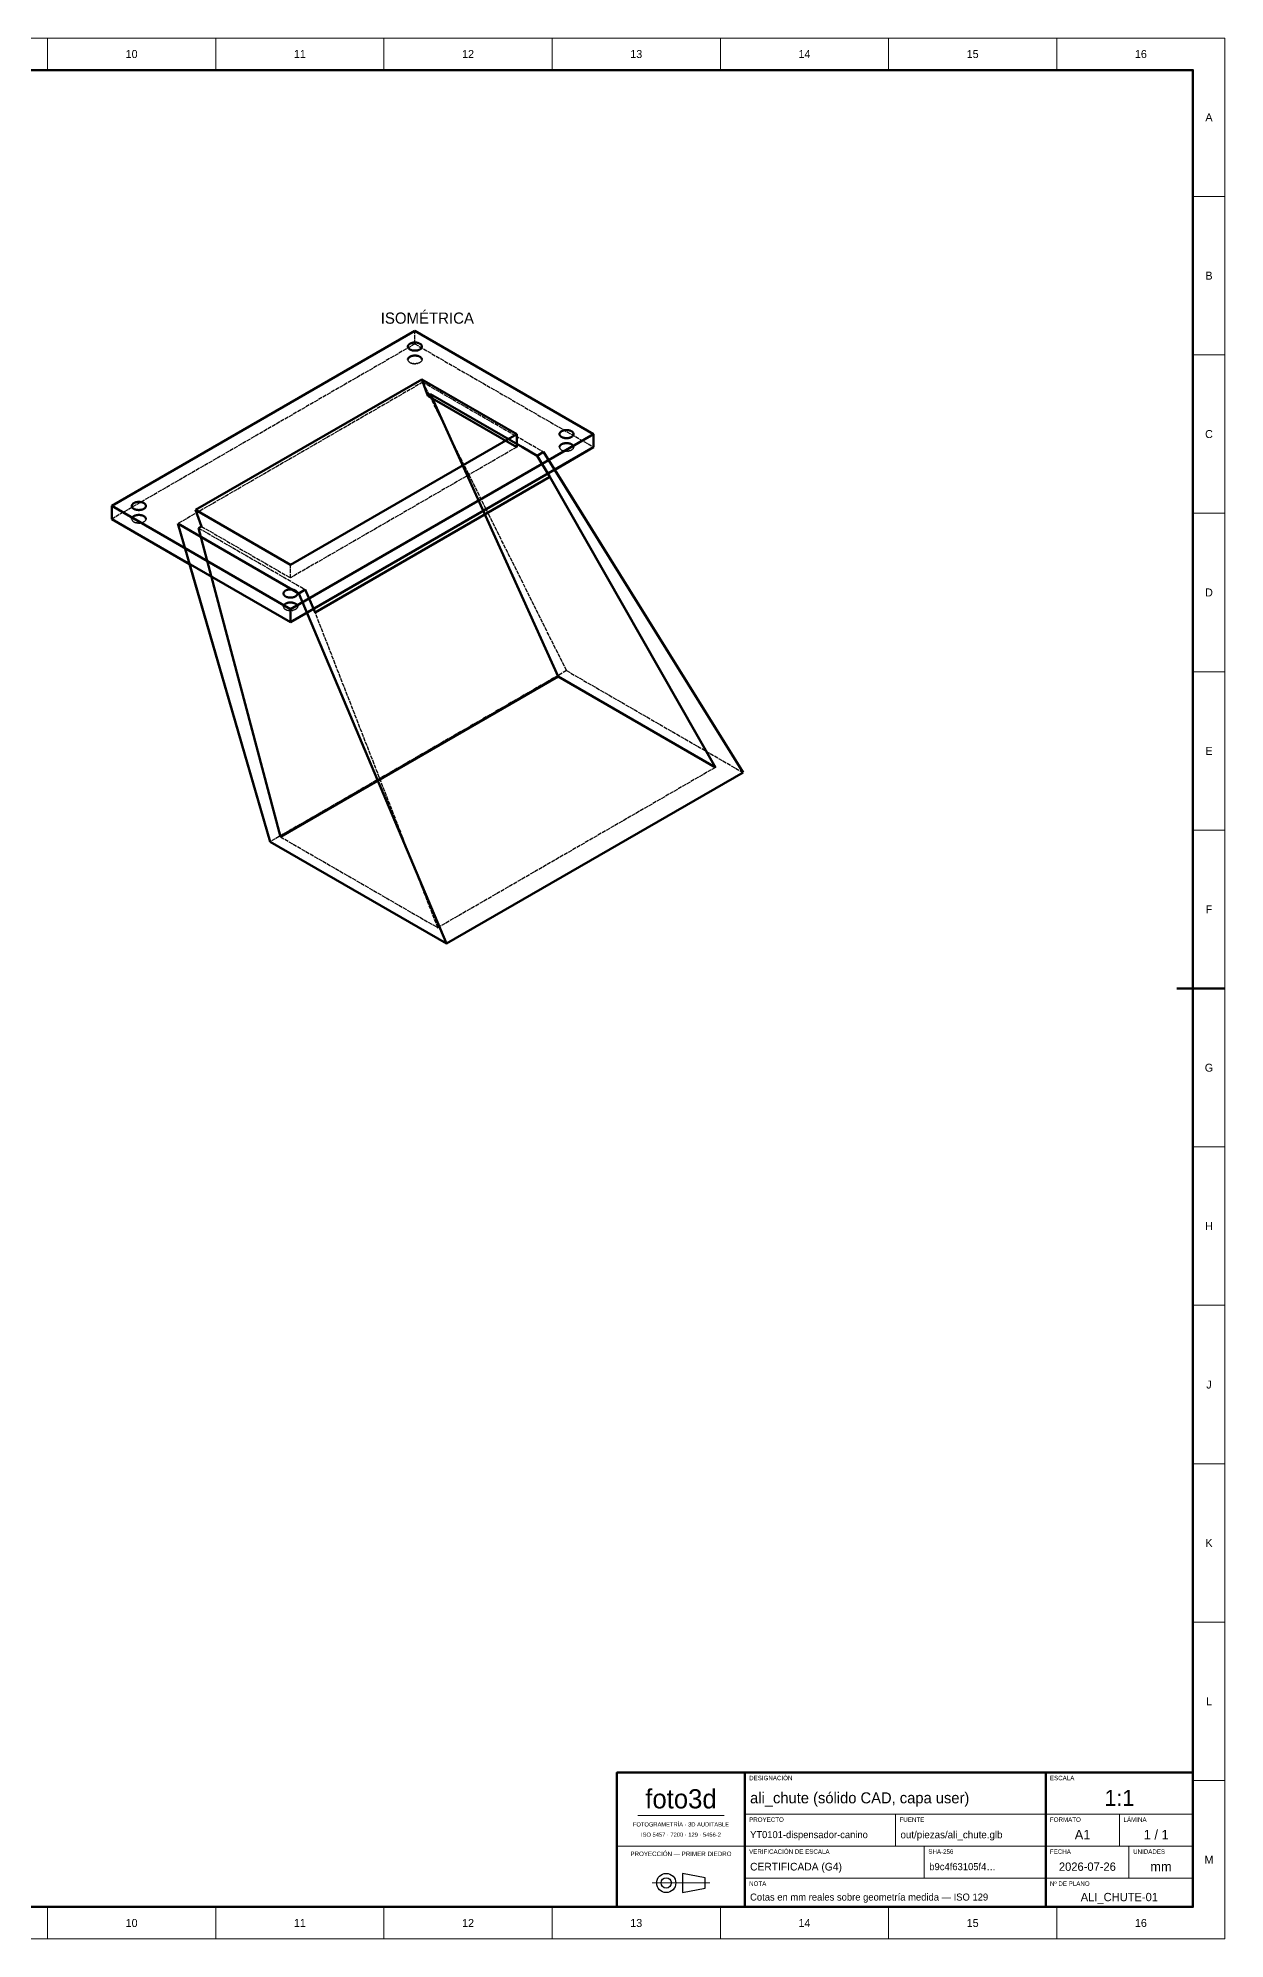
# Model space of a CAD drawing. Header units: millimetres. Extents: x 0 to 841, y 0 to 594.
# Drawn here: x 470 to 841, y 0 to 594 of the extents above; entities that cross this region are included whole.
import ezdxf
from ezdxf.enums import TextEntityAlignment as Align

# ---------------------------------------------------------------- set-up
doc = ezdxf.new("R2010")
doc.units = ezdxf.units.MM
doc.linetypes.add('DASHED', pattern=[1.524, 1.27, -0.254])
for name, color, linetype, lineweight in [('FINA', 7, 'CONTINUOUS', 18), ('NORMA', 7, 'CONTINUOUS', 70), ('OCULTA', 8, 'DASHED', 25), ('TEXTO', 7, 'CONTINUOUS', 25), ('VISIBLE', 7, 'CONTINUOUS', 50)]:
    doc.layers.add(name, color=color, linetype=linetype, lineweight=lineweight)

msp = doc.modelspace()

# ---------------------------------------------------------------- linework, layer by layer
at = {"layer": 'FINA'}
for p, q in [((473.06, 584), (473.06, 594)), ((525.62, 584), (525.62, 594)), ((578.19, 584), (578.19, 594)), ((630.75, 584), (630.75, 594)), ((683.31, 584), (683.31, 594)), ((735.88, 584), (735.88, 594)), ((788.44, 584), (788.44, 594)), ((831, 544.5), (841, 544.5)), ((831, 495), (841, 495)), ((831, 445.5), (841, 445.5)), ((831, 396), (841, 396)), ((831, 346.5), (841, 346.5)), ((831, 297), (841, 297)), ((831, 247.5), (841, 247.5)), ((831, 198), (841, 198)), ((831, 148.5), (841, 148.5)), ((831, 99), (841, 99)), ((831, 49.5), (841, 49.5)), ((657.5, 38.6), (684.5, 38.6)), ((691, 39), (785, 39)), ((738, 29), (738, 39)), ((785, 39), (831, 39)), ((808, 29), (808, 39)), ((651, 29), (691, 29)), ((691, 29), (785, 29)), ((747, 19), (747, 29)), ((785, 29), (831, 29)), ((811, 19), (811, 29)), ((691, 19), (785, 19)), ((785, 19), (831, 19)), ((662.03, 17.5), (679.97, 17.5)), ((473.06, 0), (473.06, 10)), ((525.62, 0), (525.62, 10)), ((578.19, 0), (578.19, 10)), ((630.75, 0), (630.75, 10)), ((683.31, 0), (683.31, 10)), ((735.88, 0), (735.88, 10)), ((788.44, 0), (788.44, 10))]:
    msp.add_line(p, q, dxfattribs=at)
msp.add_lwpolyline([(0, 0), (841, 0), (841, 594), (0, 594)], close=True, dxfattribs=at)
at = {"layer": 'NORMA'}
for p, q in [((841, 297), (826, 297)), ((691, 10), (691, 52)), ((785, 10), (785, 52))]:
    msp.add_line(p, q, dxfattribs=at)
for points in [[(20, 10), (831, 10), (831, 584), (20, 584)], [(651, 10), (831, 10), (831, 52), (651, 52)]]:
    msp.add_lwpolyline(points, close=True, dxfattribs=at)
at = {"layer": 'OCULTA'}
for p, q in [((587.86, 498.4), (587.86, 502.48)), ((587.86, 498.4), (493.11, 443.7)), ((585.66, 493.5), (585.67, 493.42)), ((585.67, 493.42), (585.68, 493.34)), ((585.68, 493.34), (585.7, 493.25)), ((585.7, 493.25), (585.74, 493.17)), ((585.74, 493.17), (585.78, 493.09)), ((585.78, 493.09), (585.83, 493.02)), ((587.86, 498.4), (643.72, 466.15)), ((589.94, 493.09), (589.89, 493.02)), ((589.99, 493.17), (589.94, 493.09)), ((590.02, 493.25), (589.99, 493.17)), ((590.04, 493.34), (590.02, 493.25)), ((590.06, 493.42), (590.04, 493.34)), ((590.06, 493.5), (590.06, 493.42)), ((585.83, 493.02), (585.89, 492.94)), ((585.89, 492.94), (585.96, 492.87)), ((585.96, 492.87), (586.03, 492.8)), ((586.03, 492.8), (586.12, 492.73)), ((586.12, 492.73), (586.21, 492.67)), ((586.21, 492.67), (586.31, 492.6)), ((586.31, 492.6), (586.41, 492.55)), ((586.41, 492.55), (586.52, 492.5)), ((586.52, 492.5), (586.64, 492.45)), ((586.64, 492.45), (586.76, 492.4)), ((586.89, 492.36), (586.76, 492.4)), ((586.89, 492.36), (587.02, 492.33)), ((587.02, 492.33), (587.15, 492.3)), ((587.15, 492.3), (587.29, 492.28)), ((587.43, 492.26), (587.29, 492.28)), ((587.43, 492.26), (587.57, 492.24)), ((587.57, 492.24), (587.72, 492.24)), ((587.86, 492.23), (587.72, 492.24)), ((588, 492.24), (587.86, 492.23)), ((588, 492.24), (588.15, 492.24)), ((588.29, 492.26), (588.15, 492.24)), ((588.43, 492.28), (588.29, 492.26)), ((588.57, 492.3), (588.43, 492.28)), ((588.57, 492.3), (588.7, 492.33)), ((588.83, 492.36), (588.7, 492.33)), ((588.96, 492.4), (588.83, 492.36)), ((589.08, 492.45), (588.96, 492.4)), ((589.2, 492.5), (589.08, 492.45)), ((589.31, 492.55), (589.2, 492.5)), ((589.42, 492.6), (589.31, 492.55)), ((589.51, 492.67), (589.42, 492.6)), ((589.61, 492.73), (589.51, 492.67)), ((589.69, 492.8), (589.61, 492.73)), ((589.77, 492.87), (589.69, 492.8)), ((589.83, 492.94), (589.77, 492.87)), ((589.89, 493.02), (589.83, 492.94)), ((590.35, 486.46), (513.8, 442.26)), ((635.24, 396.34), (590.35, 486.46)), ((590.35, 486.46), (628.09, 464.67)), ((619.68, 466.15), (548.97, 425.33)), ((633.04, 466.15), (633.04, 466.07)), ((633.04, 466.07), (633.06, 465.98)), ((633.06, 465.98), (633.08, 465.9)), ((633.08, 465.9), (633.11, 465.82)), ((633.11, 465.82), (633.15, 465.74)), ((633.15, 465.74), (633.2, 465.66)), ((633.2, 465.66), (633.26, 465.59)), ((633.26, 465.59), (633.33, 465.52)), ((633.33, 465.52), (633.41, 465.44)), ((633.41, 465.44), (633.49, 465.38)), ((633.49, 465.38), (633.58, 465.31)), ((633.58, 465.31), (633.68, 465.25)), ((633.68, 465.25), (633.79, 465.2)), ((633.79, 465.2), (633.9, 465.14)), ((633.9, 465.14), (634.01, 465.09)), ((634.01, 465.09), (634.14, 465.05)), ((634.26, 465.01), (634.14, 465.05)), ((634.26, 465.01), (634.4, 464.98)), ((634.53, 464.95), (634.4, 464.98)), ((634.53, 464.95), (634.67, 464.92)), ((634.81, 464.9), (634.67, 464.92)), ((634.81, 464.9), (634.95, 464.89)), ((634.95, 464.89), (635.09, 464.88)), ((635.24, 464.88), (635.09, 464.88)), ((635.38, 464.88), (635.24, 464.88)), ((635.38, 464.88), (635.52, 464.89)), ((635.67, 464.9), (635.52, 464.89)), ((635.81, 464.92), (635.67, 464.9)), ((635.81, 464.92), (635.94, 464.95)), ((636.08, 464.98), (635.94, 464.95)), ((636.21, 465.01), (636.08, 464.98)), ((636.34, 465.05), (636.21, 465.01)), ((636.46, 465.09), (636.34, 465.05)), ((636.58, 465.14), (636.46, 465.09)), ((636.69, 465.2), (636.58, 465.14)), ((636.79, 465.25), (636.69, 465.2)), ((636.89, 465.31), (636.79, 465.25)), ((636.98, 465.38), (636.89, 465.31)), ((637.07, 465.44), (636.98, 465.38)), ((637.14, 465.52), (637.07, 465.44)), ((637.21, 465.59), (637.14, 465.52)), ((637.27, 465.66), (637.21, 465.59)), ((637.32, 465.74), (637.27, 465.66)), ((637.36, 465.82), (637.32, 465.74)), ((637.39, 465.9), (637.36, 465.82)), ((637.42, 465.98), (637.39, 465.9)), ((637.43, 466.07), (637.42, 465.98)), ((637.44, 466.15), (637.43, 466.07)), ((499.39, 443.7), (499.4, 443.61)), ((499.4, 443.61), (499.41, 443.53)), ((499.41, 443.53), (499.44, 443.45)), ((499.44, 443.45), (499.47, 443.37)), ((499.47, 443.37), (499.51, 443.29)), ((499.51, 443.29), (499.56, 443.21)), ((499.56, 443.21), (499.62, 443.13)), ((499.62, 443.13), (499.69, 443.06)), ((499.69, 443.06), (499.76, 442.99)), ((499.76, 442.99), (499.85, 442.92)), ((499.85, 442.92), (499.94, 442.86)), ((499.94, 442.86), (500.04, 442.8)), ((500.04, 442.8), (500.14, 442.74)), ((500.14, 442.74), (500.25, 442.69)), ((500.25, 442.69), (500.37, 442.64)), ((500.37, 442.64), (500.49, 442.6)), ((500.49, 442.6), (500.62, 442.56)), ((500.75, 442.52), (500.62, 442.56)), ((500.75, 442.52), (500.89, 442.49)), ((501.02, 442.47), (500.89, 442.49)), ((501.02, 442.47), (501.16, 442.45)), ((501.31, 442.44), (501.16, 442.45)), ((501.31, 442.44), (501.45, 442.43)), ((501.59, 442.43), (501.45, 442.43)), ((501.74, 442.43), (501.59, 442.43)), ((501.74, 442.43), (501.88, 442.44)), ((502.02, 442.45), (501.88, 442.44)), ((502.16, 442.47), (502.02, 442.45)), ((502.3, 442.49), (502.16, 442.47)), ((502.3, 442.49), (502.44, 442.52)), ((502.57, 442.56), (502.44, 442.52)), ((502.69, 442.6), (502.57, 442.56)), ((502.82, 442.64), (502.69, 442.6)), ((502.93, 442.69), (502.82, 442.64)), ((503.04, 442.74), (502.93, 442.69)), ((503.15, 442.8), (503.04, 442.74)), ((503.25, 442.86), (503.15, 442.8)), ((503.34, 442.92), (503.25, 442.86)), ((503.42, 442.99), (503.34, 442.92)), ((503.5, 443.06), (503.42, 442.99)), ((503.57, 443.13), (503.5, 443.06)), ((503.63, 443.21), (503.57, 443.13)), ((503.68, 443.29), (503.63, 443.21)), ((503.72, 443.37), (503.68, 443.29)), ((503.75, 443.45), (503.72, 443.37)), ((503.78, 443.53), (503.75, 443.45)), ((503.79, 443.61), (503.78, 443.53)), ((503.79, 443.7), (503.79, 443.61)), ((520.28, 440.88), (553.59, 421.65)), ((521.15, 441.39), (548.97, 425.33)), ((548.97, 425.33), (548.97, 429.41)), ((546.77, 416.34), (546.77, 416.26)), ((546.77, 416.26), (546.79, 416.18)), ((546.79, 416.18), (546.81, 416.1)), ((546.81, 416.1), (546.85, 416.02)), ((546.85, 416.02), (546.89, 415.94)), ((546.89, 415.94), (546.94, 415.86)), ((546.94, 415.86), (547, 415.78)), ((551, 415.86), (550.94, 415.78)), ((551.05, 415.94), (551, 415.86)), ((551.1, 416.02), (551.05, 415.94)), ((551.13, 416.1), (551.1, 416.02)), ((551.15, 416.18), (551.13, 416.1)), ((551.17, 416.26), (551.15, 416.18)), ((551.17, 416.34), (551.17, 416.26)), ((547, 415.78), (547.06, 415.71)), ((547.06, 415.71), (547.14, 415.64)), ((547.14, 415.64), (547.22, 415.57)), ((547.22, 415.57), (547.32, 415.51)), ((547.32, 415.51), (547.41, 415.45)), ((547.41, 415.45), (547.52, 415.39)), ((547.52, 415.39), (547.63, 415.34)), ((547.63, 415.34), (547.75, 415.29)), ((547.75, 415.29), (547.87, 415.24)), ((547.87, 415.24), (548, 415.2)), ((548, 415.2), (548.13, 415.17)), ((548.13, 415.17), (548.26, 415.14)), ((548.4, 415.12), (548.26, 415.14)), ((548.4, 415.12), (548.54, 415.1)), ((548.68, 415.08), (548.54, 415.1)), ((548.68, 415.08), (548.83, 415.08)), ((548.83, 415.08), (548.97, 415.07)), ((549.11, 415.08), (548.97, 415.07)), ((549.11, 415.08), (549.26, 415.08)), ((549.4, 415.1), (549.26, 415.08)), ((549.54, 415.12), (549.4, 415.1)), ((549.54, 415.12), (549.68, 415.14)), ((549.81, 415.17), (549.68, 415.14)), ((549.94, 415.2), (549.81, 415.17)), ((550.07, 415.24), (549.94, 415.2)), ((550.19, 415.29), (550.07, 415.24)), ((550.31, 415.34), (550.19, 415.29)), ((550.42, 415.39), (550.31, 415.34)), ((550.53, 415.45), (550.42, 415.39)), ((550.62, 415.51), (550.53, 415.45)), ((550.72, 415.57), (550.62, 415.51)), ((550.8, 415.64), (550.72, 415.57)), ((550.88, 415.71), (550.8, 415.64)), ((550.94, 415.78), (550.88, 415.71)), ((595.02, 316), (556.68, 414.51)), ((635.24, 396.34), (542.61, 342.86)), ((635.24, 396.34), (690.39, 364.5)), ((681.75, 366.08), (595.02, 316)), ((545.85, 344.39), (595.02, 316))]:
    msp.add_line(p, q, dxfattribs=at)
at = {"layer": 'TEXTO'}
msp.add_lwpolyline([(671.46, 14.51), (678.59, 15.89), (678.59, 19.11), (671.46, 20.49)], close=True, dxfattribs=at)
for radius in [2.99, 1.61]:
    msp.add_circle((666.4, 17.5), radius, dxfattribs=at)
at = {"layer": 'VISIBLE'}
for p, q in [((587.86, 502.48), (493.11, 447.78)), ((493.11, 447.78), (587.86, 502.48)), ((587.86, 502.48), (643.72, 470.23)), ((587.86, 502.48), (587.86, 502.48)), ((587.86, 502.48), (587.86, 502.48)), ((587.86, 502.48), (643.72, 470.23)), ((585.67, 497.67), (585.66, 497.59)), ((585.66, 497.59), (585.67, 497.5)), ((585.67, 493.59), (585.66, 493.5)), ((585.68, 497.75), (585.67, 497.67)), ((585.67, 497.5), (585.68, 497.42)), ((585.68, 493.67), (585.67, 493.59)), ((585.7, 497.83), (585.68, 497.75)), ((585.68, 497.42), (585.7, 497.34)), ((585.7, 493.75), (585.68, 493.67)), ((585.74, 497.91), (585.7, 497.83)), ((585.7, 497.34), (585.74, 497.26)), ((585.74, 493.83), (585.7, 493.75)), ((585.78, 497.99), (585.74, 497.91)), ((585.74, 497.26), (585.78, 497.18)), ((585.78, 493.91), (585.74, 493.83)), ((585.83, 498.07), (585.78, 497.99)), ((585.78, 497.18), (585.83, 497.1)), ((585.83, 493.99), (585.78, 493.91)), ((585.89, 498.15), (585.83, 498.07)), ((585.83, 497.1), (585.89, 497.02)), ((585.89, 494.06), (585.83, 493.99)), ((585.96, 498.22), (585.89, 498.15)), ((585.89, 497.02), (585.96, 496.95)), ((585.96, 494.14), (585.89, 494.06)), ((586.03, 498.29), (585.96, 498.22)), ((585.96, 496.95), (586.03, 496.88)), ((586.03, 494.21), (585.96, 494.14)), ((586.12, 498.36), (586.03, 498.29)), ((586.03, 496.88), (586.12, 496.81)), ((586.12, 494.28), (586.03, 494.21)), ((586.21, 498.42), (586.12, 498.36)), ((586.12, 496.81), (586.21, 496.75)), ((586.21, 494.34), (586.12, 494.28)), ((586.31, 498.48), (586.21, 498.42)), ((586.21, 496.75), (586.31, 496.69)), ((586.31, 494.4), (586.21, 494.34)), ((586.41, 498.54), (586.31, 498.48)), ((586.31, 496.69), (586.41, 496.63)), ((586.41, 494.46), (586.31, 494.4)), ((586.52, 498.59), (586.41, 498.54)), ((586.41, 496.63), (586.52, 496.58)), ((586.52, 494.51), (586.41, 494.46)), ((586.64, 498.64), (586.52, 498.59)), ((586.52, 496.58), (586.64, 496.53)), ((586.64, 494.56), (586.52, 494.51)), ((586.76, 498.69), (586.64, 498.64)), ((586.64, 496.53), (586.76, 496.49)), ((586.76, 494.6), (586.64, 494.56)), ((586.89, 498.72), (586.76, 498.69)), ((586.89, 496.45), (586.76, 496.49)), ((586.89, 494.64), (586.76, 494.6)), ((587.02, 498.76), (586.89, 498.72)), ((586.89, 496.45), (587.02, 496.41)), ((587.02, 494.68), (586.89, 494.64)), ((587.02, 498.76), (587.15, 498.79)), ((587.02, 496.41), (587.15, 496.38)), ((587.02, 494.68), (587.15, 494.71)), ((587.29, 498.81), (587.15, 498.79)), ((587.15, 496.38), (587.29, 496.36)), ((587.29, 494.73), (587.15, 494.71)), ((587.43, 498.83), (587.29, 498.81)), ((587.43, 496.34), (587.29, 496.36)), ((587.43, 494.75), (587.29, 494.73)), ((587.57, 498.84), (587.43, 498.83)), ((587.43, 496.34), (587.57, 496.33)), ((587.57, 494.76), (587.43, 494.75)), ((587.57, 498.84), (587.72, 498.85)), ((587.57, 496.33), (587.72, 496.32)), ((587.57, 494.76), (587.72, 494.77)), ((587.86, 498.86), (587.72, 498.85)), ((587.86, 496.32), (587.72, 496.32)), ((587.86, 494.77), (587.72, 494.77)), ((587.86, 498.86), (588, 498.85)), ((588, 496.32), (587.86, 496.32)), ((588, 494.77), (587.86, 494.77)), ((588, 498.85), (588.15, 498.84)), ((588, 496.32), (588.15, 496.33)), ((588, 494.77), (588.15, 494.76)), ((588.29, 498.83), (588.15, 498.84)), ((588.29, 496.34), (588.15, 496.33)), ((588.29, 494.75), (588.15, 494.76)), ((588.29, 498.83), (588.43, 498.81)), ((588.43, 496.36), (588.29, 496.34)), ((588.29, 494.75), (588.43, 494.73)), ((588.57, 498.79), (588.43, 498.81)), ((588.57, 496.38), (588.43, 496.36)), ((588.57, 494.71), (588.43, 494.73)), ((588.57, 498.79), (588.7, 498.76)), ((588.57, 496.38), (588.7, 496.41)), ((588.57, 494.71), (588.7, 494.68)), ((588.83, 498.72), (588.7, 498.76)), ((588.83, 496.45), (588.7, 496.41)), ((588.83, 494.64), (588.7, 494.68)), ((588.83, 498.72), (588.96, 498.69)), ((588.96, 496.49), (588.83, 496.45)), ((588.83, 494.64), (588.96, 494.6)), ((588.96, 498.69), (589.08, 498.64)), ((589.08, 496.53), (588.96, 496.49)), ((588.96, 494.6), (589.08, 494.56)), ((589.08, 498.64), (589.2, 498.59)), ((589.2, 496.58), (589.08, 496.53)), ((589.08, 494.56), (589.2, 494.51)), ((589.2, 498.59), (589.31, 498.54)), ((589.31, 496.63), (589.2, 496.58)), ((589.2, 494.51), (589.31, 494.46)), ((589.31, 498.54), (589.42, 498.48)), ((589.42, 496.69), (589.31, 496.63)), ((589.31, 494.46), (589.42, 494.4)), ((589.42, 498.48), (589.51, 498.42)), ((589.51, 496.75), (589.42, 496.69)), ((589.42, 494.4), (589.51, 494.34)), ((589.51, 498.42), (589.61, 498.36)), ((589.61, 496.81), (589.51, 496.75)), ((589.51, 494.34), (589.61, 494.28)), ((589.61, 498.36), (589.69, 498.29)), ((589.69, 496.88), (589.61, 496.81)), ((589.61, 494.28), (589.69, 494.21)), ((589.69, 498.29), (589.77, 498.22)), ((589.77, 496.95), (589.69, 496.88)), ((589.69, 494.21), (589.77, 494.14)), ((589.77, 498.22), (589.83, 498.15)), ((589.83, 497.02), (589.77, 496.95)), ((589.77, 494.14), (589.83, 494.06)), ((589.83, 498.15), (589.89, 498.07)), ((589.89, 497.1), (589.83, 497.02)), ((589.83, 494.06), (589.89, 493.99)), ((589.89, 498.07), (589.94, 497.99)), ((589.94, 497.18), (589.89, 497.1)), ((589.89, 493.99), (589.94, 493.91)), ((589.94, 497.99), (589.99, 497.91)), ((589.99, 497.26), (589.94, 497.18)), ((589.94, 493.91), (589.99, 493.83)), ((589.99, 497.91), (590.02, 497.83)), ((590.02, 497.34), (589.99, 497.26)), ((589.99, 493.83), (590.02, 493.75)), ((590.02, 497.83), (590.04, 497.75)), ((590.04, 497.42), (590.02, 497.34)), ((590.02, 493.75), (590.04, 493.67)), ((590.04, 497.75), (590.06, 497.67)), ((590.06, 497.5), (590.04, 497.42)), ((590.04, 493.67), (590.06, 493.59)), ((590.06, 497.67), (590.06, 497.59)), ((590.06, 497.59), (590.06, 497.5)), ((590.06, 493.59), (590.06, 493.5)), ((590.04, 487.34), (519.33, 446.52)), ((591.86, 482.21), (590.04, 487.34)), ((590.04, 487.34), (619.68, 470.23)), ((592.73, 482.72), (591.86, 482.21)), ((591.86, 482.21), (619.68, 466.15)), ((632.58, 394.47), (592.73, 482.72)), ((592.73, 482.72), (621.43, 466.15)), ((619.68, 470.23), (548.97, 429.41)), ((643.72, 470.23), (548.97, 415.53)), ((619.68, 466.15), (619.68, 470.23)), ((633.06, 470.4), (633.04, 470.32)), ((633.04, 470.32), (633.04, 470.23)), ((633.04, 470.23), (633.04, 470.15)), ((633.04, 470.15), (633.06, 470.07)), ((633.08, 470.48), (633.06, 470.4)), ((633.06, 470.07), (633.08, 469.98)), ((633.11, 470.56), (633.08, 470.48)), ((633.08, 469.98), (633.11, 469.9)), ((633.15, 470.64), (633.11, 470.56)), ((633.11, 469.9), (633.15, 469.82)), ((633.2, 470.72), (633.15, 470.64)), ((633.15, 469.82), (633.2, 469.75)), ((633.26, 470.79), (633.2, 470.72)), ((633.2, 469.75), (633.26, 469.67)), ((633.33, 470.87), (633.26, 470.79)), ((633.26, 469.67), (633.33, 469.6)), ((633.41, 470.94), (633.33, 470.87)), ((633.33, 469.6), (633.41, 469.53)), ((633.49, 471.01), (633.41, 470.94)), ((633.41, 469.53), (633.49, 469.46)), ((633.58, 471.07), (633.49, 471.01)), ((633.49, 469.46), (633.58, 469.4)), ((633.68, 471.13), (633.58, 471.07)), ((633.58, 469.4), (633.68, 469.33)), ((633.79, 471.19), (633.68, 471.13)), ((633.68, 469.33), (633.79, 469.28)), ((633.9, 471.24), (633.79, 471.19)), ((633.79, 469.28), (633.9, 469.22)), ((634.01, 471.29), (633.9, 471.24)), ((634.14, 471.33), (634.01, 471.29)), ((634.26, 471.37), (634.14, 471.33)), ((634.26, 471.37), (634.4, 471.41)), ((634.53, 471.44), (634.4, 471.41)), ((634.67, 471.46), (634.53, 471.44)), ((634.81, 471.48), (634.67, 471.46)), ((634.95, 471.49), (634.81, 471.48)), ((635.09, 471.5), (634.95, 471.49)), ((635.24, 471.5), (635.09, 471.5)), ((635.24, 471.5), (635.38, 471.5)), ((635.52, 471.49), (635.38, 471.5)), ((635.67, 471.48), (635.52, 471.49)), ((635.67, 471.48), (635.81, 471.46)), ((635.94, 471.44), (635.81, 471.46)), ((635.94, 471.44), (636.08, 471.41)), ((636.21, 471.37), (636.08, 471.41)), ((636.21, 471.37), (636.34, 471.33)), ((636.34, 471.33), (636.46, 471.29)), ((636.46, 471.29), (636.58, 471.24)), ((636.58, 471.24), (636.69, 471.19)), ((636.69, 469.28), (636.58, 469.22)), ((636.69, 471.19), (636.79, 471.13)), ((636.79, 469.33), (636.69, 469.28)), ((636.79, 471.13), (636.89, 471.07)), ((636.89, 469.4), (636.79, 469.33)), ((636.89, 471.07), (636.98, 471.01)), ((636.98, 469.46), (636.89, 469.4)), ((636.98, 471.01), (637.07, 470.94)), ((637.07, 469.53), (636.98, 469.46)), ((637.07, 470.94), (637.14, 470.87)), ((637.14, 469.6), (637.07, 469.53)), ((637.14, 470.87), (637.21, 470.79)), ((637.21, 469.67), (637.14, 469.6)), ((637.21, 470.79), (637.27, 470.72)), ((637.27, 469.75), (637.21, 469.67)), ((637.27, 470.72), (637.32, 470.64)), ((637.32, 469.82), (637.27, 469.75)), ((637.32, 470.64), (637.36, 470.56)), ((637.36, 469.9), (637.32, 469.82)), ((637.36, 470.56), (637.39, 470.48)), ((637.39, 469.98), (637.36, 469.9)), ((637.39, 470.48), (637.42, 470.4)), ((637.42, 470.07), (637.39, 469.98)), ((637.42, 470.4), (637.43, 470.32)), ((637.43, 470.15), (637.42, 470.07)), ((637.43, 470.32), (637.44, 470.23)), ((637.44, 470.23), (637.43, 470.15)), ((643.72, 466.15), (643.72, 470.23)), ((643.72, 470.23), (643.72, 470.23)), ((643.72, 470.23), (643.72, 470.23)), ((643.72, 470.23), (643.72, 466.15)), ((643.72, 466.15), (548.97, 411.44)), ((621.43, 466.15), (626.04, 463.48)), ((628.09, 464.67), (626.04, 463.48)), ((626.04, 463.48), (630.07, 456.89)), ((628.09, 464.67), (690.39, 364.5)), ((643.72, 466.15), (631.54, 459.12)), ((633.06, 466.32), (633.04, 466.23)), ((633.04, 466.23), (633.04, 466.15)), ((633.08, 466.4), (633.06, 466.32)), ((633.11, 466.48), (633.08, 466.4)), ((633.15, 466.56), (633.11, 466.48)), ((633.2, 466.64), (633.15, 466.56)), ((633.26, 466.71), (633.2, 466.64)), ((633.33, 466.79), (633.26, 466.71)), ((633.41, 466.86), (633.33, 466.79)), ((633.49, 466.92), (633.41, 466.86)), ((633.58, 466.99), (633.49, 466.92)), ((633.68, 467.05), (633.58, 466.99)), ((633.79, 467.11), (633.68, 467.05)), ((633.9, 467.16), (633.79, 467.11)), ((633.9, 469.22), (634.01, 469.18)), ((634.01, 467.21), (633.9, 467.16)), ((634.01, 469.18), (634.14, 469.13)), ((634.14, 467.25), (634.01, 467.21)), ((634.26, 469.09), (634.14, 469.13)), ((634.26, 467.29), (634.14, 467.25)), ((634.26, 469.09), (634.4, 469.06)), ((634.26, 467.29), (634.4, 467.32)), ((634.53, 469.03), (634.4, 469.06)), ((634.53, 467.35), (634.4, 467.32)), ((634.53, 469.03), (634.67, 469.01)), ((634.67, 467.38), (634.53, 467.35)), ((634.81, 468.99), (634.67, 469.01)), ((634.81, 467.4), (634.67, 467.38)), ((634.81, 468.99), (634.95, 468.97)), ((634.95, 467.41), (634.81, 467.4)), ((634.95, 468.97), (635.09, 468.97)), ((635.09, 467.42), (634.95, 467.41)), ((635.24, 468.96), (635.09, 468.97)), ((635.24, 467.42), (635.09, 467.42)), ((635.38, 468.97), (635.24, 468.96)), ((635.24, 467.42), (635.38, 467.42)), ((635.38, 468.97), (635.52, 468.97)), ((635.52, 467.41), (635.38, 467.42)), ((635.67, 468.99), (635.52, 468.97)), ((635.67, 467.4), (635.52, 467.41)), ((635.81, 469.01), (635.67, 468.99)), ((635.67, 467.4), (635.81, 467.38)), ((635.81, 469.01), (635.94, 469.03)), ((635.94, 467.35), (635.81, 467.38)), ((636.08, 469.06), (635.94, 469.03)), ((635.94, 467.35), (636.08, 467.32)), ((636.21, 469.09), (636.08, 469.06)), ((636.21, 467.29), (636.08, 467.32)), ((636.34, 469.13), (636.21, 469.09)), ((636.21, 467.29), (636.34, 467.25)), ((636.46, 469.18), (636.34, 469.13)), ((636.34, 467.25), (636.46, 467.21)), ((636.58, 469.22), (636.46, 469.18)), ((636.46, 467.21), (636.58, 467.16)), ((636.58, 467.16), (636.69, 467.11)), ((636.69, 467.11), (636.79, 467.05)), ((636.79, 467.05), (636.89, 466.99)), ((636.89, 466.99), (636.98, 466.92)), ((636.98, 466.92), (637.07, 466.86)), ((637.07, 466.86), (637.14, 466.79)), ((637.14, 466.79), (637.21, 466.71)), ((637.21, 466.71), (637.27, 466.64)), ((637.27, 466.64), (637.32, 466.56)), ((637.32, 466.56), (637.36, 466.48)), ((637.36, 466.48), (637.39, 466.4)), ((637.39, 466.4), (637.42, 466.32)), ((637.42, 466.32), (637.43, 466.23)), ((637.43, 466.23), (637.44, 466.15)), ((643.72, 466.15), (643.72, 466.15)), ((643.72, 466.15), (643.72, 466.15)), ((631.54, 459.12), (631.54, 459.12)), ((631.54, 459.12), (631.54, 459.12)), ((631.54, 459.12), (631.54, 459.12)), ((631.54, 459.12), (631.54, 459.12)), ((631.54, 459.12), (631.54, 459.12)), ((631.54, 459.12), (631.54, 459.12)), ((631.54, 459.12), (631.54, 459.12)), ((631.54, 459.12), (631.54, 459.12)), ((631.54, 459.12), (631.54, 459.12)), ((631.54, 459.12), (631.54, 459.12)), ((631.54, 459.12), (631.54, 459.12)), ((631.54, 459.12), (631.54, 459.12)), ((631.54, 459.12), (631.54, 459.12)), ((631.54, 459.12), (631.54, 459.12)), ((631.54, 459.12), (631.54, 459.12)), ((631.54, 459.12), (631.54, 459.12)), ((631.54, 459.12), (690.39, 364.5)), ((630.07, 456.89), (556.68, 414.51)), ((681.75, 366.08), (630.07, 456.89)), ((493.11, 443.7), (493.11, 447.78)), ((493.11, 447.78), (548.97, 415.53)), ((493.11, 447.78), (493.11, 447.78)), ((493.11, 447.78), (493.11, 447.78)), ((493.11, 443.7), (493.11, 447.78)), ((499.4, 447.86), (499.39, 447.78)), ((499.39, 447.78), (499.4, 447.7)), ((499.41, 447.94), (499.4, 447.86)), ((499.4, 447.7), (499.41, 447.61)), ((499.44, 448.03), (499.41, 447.94)), ((499.41, 447.61), (499.44, 447.53)), ((499.47, 448.11), (499.44, 448.03)), ((499.44, 447.53), (499.47, 447.45)), ((499.51, 448.19), (499.47, 448.11)), ((499.47, 447.45), (499.51, 447.37)), ((499.56, 448.27), (499.51, 448.19)), ((499.51, 447.37), (499.56, 447.29)), ((499.62, 448.34), (499.56, 448.27)), ((499.56, 447.29), (499.62, 447.22)), ((499.69, 448.41), (499.62, 448.34)), ((499.62, 447.22), (499.69, 447.14)), ((499.76, 448.48), (499.69, 448.41)), ((499.69, 447.14), (499.76, 447.07)), ((499.85, 448.55), (499.76, 448.48)), ((499.76, 447.07), (499.85, 447.01)), ((499.94, 448.62), (499.85, 448.55)), ((499.85, 447.01), (499.94, 446.94)), ((500.04, 448.68), (499.94, 448.62)), ((499.94, 446.94), (500.04, 446.88)), ((500.14, 448.73), (500.04, 448.68)), ((500.04, 446.88), (500.14, 446.82)), ((500.25, 448.79), (500.14, 448.73)), ((500.14, 446.82), (500.25, 446.77)), ((500.37, 448.84), (500.25, 448.79)), ((500.25, 446.77), (500.37, 446.72)), ((500.49, 448.88), (500.37, 448.84)), ((500.37, 446.72), (500.49, 446.68)), ((500.62, 448.92), (500.49, 448.88)), ((500.49, 446.68), (500.62, 446.64)), ((500.75, 448.95), (500.62, 448.92)), ((500.75, 446.61), (500.62, 446.64)), ((500.75, 448.95), (500.89, 448.98)), ((500.75, 446.61), (500.89, 446.58)), ((501.02, 449.01), (500.89, 448.98)), ((501.02, 446.55), (500.89, 446.58)), ((501.16, 449.02), (501.02, 449.01)), ((501.02, 446.55), (501.16, 446.53)), ((501.31, 449.04), (501.16, 449.02)), ((501.31, 446.52), (501.16, 446.53)), ((501.31, 449.04), (501.45, 449.05)), ((501.31, 446.52), (501.45, 446.51)), ((501.59, 449.05), (501.45, 449.05)), ((501.59, 446.51), (501.45, 446.51)), ((501.74, 449.05), (501.59, 449.05)), ((501.74, 446.51), (501.59, 446.51)), ((501.74, 449.05), (501.88, 449.04)), ((501.74, 446.51), (501.88, 446.52)), ((501.88, 449.04), (502.02, 449.02)), ((502.02, 446.53), (501.88, 446.52)), ((502.16, 449.01), (502.02, 449.02)), ((502.16, 446.55), (502.02, 446.53)), ((502.16, 449.01), (502.3, 448.98)), ((502.3, 446.58), (502.16, 446.55)), ((502.3, 448.98), (502.44, 448.95)), ((502.3, 446.58), (502.44, 446.61)), ((502.57, 448.92), (502.44, 448.95)), ((502.57, 446.64), (502.44, 446.61)), ((502.69, 448.88), (502.57, 448.92)), ((502.69, 446.68), (502.57, 446.64)), ((502.69, 448.88), (502.82, 448.84)), ((502.82, 446.72), (502.69, 446.68)), ((502.82, 448.84), (502.93, 448.79)), ((502.93, 446.77), (502.82, 446.72)), ((502.93, 448.79), (503.04, 448.73)), ((503.04, 446.82), (502.93, 446.77)), ((503.04, 448.73), (503.15, 448.68)), ((503.15, 446.88), (503.04, 446.82)), ((503.15, 448.68), (503.25, 448.62)), ((503.25, 446.94), (503.15, 446.88)), ((503.25, 448.62), (503.34, 448.55)), ((503.34, 447.01), (503.25, 446.94)), ((503.34, 448.55), (503.42, 448.48)), ((503.42, 447.07), (503.34, 447.01)), ((503.42, 448.48), (503.5, 448.41)), ((503.5, 447.14), (503.42, 447.07)), ((503.5, 448.41), (503.57, 448.34)), ((503.57, 447.22), (503.5, 447.14)), ((503.57, 448.34), (503.63, 448.27)), ((503.63, 447.29), (503.57, 447.22)), ((503.63, 448.27), (503.68, 448.19)), ((503.68, 447.37), (503.63, 447.29)), ((503.68, 448.19), (503.72, 448.11)), ((503.72, 447.45), (503.68, 447.37)), ((503.72, 448.11), (503.75, 448.03)), ((503.75, 447.53), (503.72, 447.45)), ((503.75, 448.03), (503.78, 447.94)), ((503.78, 447.61), (503.75, 447.53)), ((503.78, 447.94), (503.79, 447.86)), ((503.79, 447.7), (503.78, 447.61)), ((503.79, 447.86), (503.79, 447.78)), ((503.79, 447.78), (503.79, 447.7)), ((521.15, 441.39), (519.33, 446.52)), ((519.33, 446.52), (548.97, 429.41)), ((493.11, 443.7), (548.97, 411.44)), ((517.46, 429.64), (493.11, 443.7)), ((493.11, 443.7), (493.11, 443.7)), ((493.11, 443.7), (493.11, 443.7)), ((499.4, 443.78), (499.39, 443.7)), ((499.41, 443.86), (499.4, 443.78)), ((499.44, 443.94), (499.41, 443.86)), ((499.47, 444.03), (499.44, 443.94)), ((499.51, 444.1), (499.47, 444.03)), ((499.56, 444.18), (499.51, 444.1)), ((499.62, 444.26), (499.56, 444.18)), ((499.69, 444.33), (499.62, 444.26)), ((499.76, 444.4), (499.69, 444.33)), ((499.85, 444.47), (499.76, 444.4)), ((499.94, 444.53), (499.85, 444.47)), ((500.04, 444.59), (499.94, 444.53)), ((500.14, 444.65), (500.04, 444.59)), ((500.25, 444.7), (500.14, 444.65)), ((500.37, 444.75), (500.25, 444.7)), ((500.49, 444.8), (500.37, 444.75)), ((500.62, 444.84), (500.49, 444.8)), ((500.75, 444.87), (500.62, 444.84)), ((500.75, 444.87), (500.89, 444.9)), ((501.02, 444.92), (500.89, 444.9)), ((501.16, 444.94), (501.02, 444.92)), ((501.31, 444.96), (501.16, 444.94)), ((501.31, 444.96), (501.45, 444.96)), ((501.59, 444.97), (501.45, 444.96)), ((501.74, 444.96), (501.59, 444.97)), ((501.74, 444.96), (501.88, 444.96)), ((501.88, 444.96), (502.02, 444.94)), ((502.16, 444.92), (502.02, 444.94)), ((502.16, 444.92), (502.3, 444.9)), ((502.3, 444.9), (502.44, 444.87)), ((502.57, 444.84), (502.44, 444.87)), ((502.69, 444.8), (502.57, 444.84)), ((502.69, 444.8), (502.82, 444.75)), ((502.82, 444.75), (502.93, 444.7)), ((502.93, 444.7), (503.04, 444.65)), ((503.04, 444.65), (503.15, 444.59)), ((503.15, 444.59), (503.25, 444.53)), ((503.25, 444.53), (503.34, 444.47)), ((503.34, 444.47), (503.42, 444.4)), ((503.42, 444.4), (503.5, 444.33)), ((503.5, 444.33), (503.57, 444.26)), ((503.57, 444.26), (503.63, 444.18)), ((503.63, 444.18), (503.68, 444.1)), ((503.68, 444.1), (503.72, 444.03)), ((503.72, 444.03), (503.75, 443.94)), ((503.75, 443.94), (503.78, 443.86)), ((503.78, 443.86), (503.79, 443.78)), ((503.79, 443.78), (503.79, 443.7)), ((542.61, 342.86), (513.8, 442.26)), ((513.8, 442.26), (551.54, 420.47)), ((521.15, 441.39), (520.28, 440.88)), ((545.85, 344.39), (520.28, 440.88)), ((542.61, 342.86), (517.46, 429.64)), ((517.46, 429.64), (517.46, 429.64)), ((517.46, 429.64), (517.46, 429.64)), ((517.46, 429.64), (517.46, 429.64)), ((517.46, 429.64), (517.46, 429.64)), ((517.46, 429.64), (517.46, 429.64)), ((517.46, 429.64), (517.46, 429.64)), ((517.46, 429.64), (517.46, 429.64)), ((517.46, 429.64), (517.46, 429.64)), ((546.79, 420.59), (546.77, 420.51)), ((546.77, 420.51), (546.77, 420.43)), ((546.77, 420.43), (546.77, 420.34)), ((546.77, 420.34), (546.79, 420.26)), ((546.79, 416.51), (546.77, 416.43)), ((546.77, 416.43), (546.77, 416.34)), ((546.81, 420.67), (546.79, 420.59)), ((546.79, 420.26), (546.81, 420.18)), ((546.81, 416.59), (546.79, 416.51)), ((546.85, 420.76), (546.81, 420.67)), ((546.81, 420.18), (546.85, 420.1)), ((546.85, 416.67), (546.81, 416.59)), ((546.89, 420.83), (546.85, 420.76)), ((546.85, 420.1), (546.89, 420.02)), ((546.89, 416.75), (546.85, 416.67)), ((546.94, 420.91), (546.89, 420.83)), ((546.89, 420.02), (546.94, 419.94)), ((546.94, 416.83), (546.89, 416.75)), ((547, 420.99), (546.94, 420.91)), ((546.94, 419.94), (547, 419.86)), ((547, 416.91), (546.94, 416.83)), ((547.06, 421.06), (547, 420.99)), ((547, 419.86), (547.06, 419.79)), ((547.06, 416.98), (547, 416.91)), ((547.14, 421.13), (547.06, 421.06)), ((547.06, 419.79), (547.14, 419.72)), ((547.14, 417.05), (547.06, 416.98)), ((547.22, 421.2), (547.14, 421.13)), ((547.14, 419.72), (547.22, 419.65)), ((547.22, 417.12), (547.14, 417.05)), ((547.32, 421.26), (547.22, 421.2)), ((547.22, 419.65), (547.32, 419.59)), ((547.32, 417.18), (547.22, 417.12)), ((547.41, 421.32), (547.32, 421.26)), ((547.32, 419.59), (547.41, 419.53)), ((547.41, 417.24), (547.32, 417.18)), ((547.52, 421.38), (547.41, 421.32)), ((547.41, 419.53), (547.52, 419.47)), ((547.52, 417.3), (547.41, 417.24)), ((547.63, 421.43), (547.52, 421.38)), ((547.52, 419.47), (547.63, 419.42)), ((547.63, 417.35), (547.52, 417.3)), ((547.75, 421.48), (547.63, 421.43)), ((547.63, 419.42), (547.75, 419.37)), ((547.75, 417.4), (547.63, 417.35)), ((547.87, 421.53), (547.75, 421.48)), ((547.75, 419.37), (547.87, 419.33)), ((547.87, 417.44), (547.75, 417.4)), ((548, 421.57), (547.87, 421.53)), ((547.87, 419.33), (548, 419.29)), ((548, 417.48), (547.87, 417.44)), ((548, 421.57), (548.13, 421.6)), ((548, 419.29), (548.13, 419.25)), ((548, 417.48), (548.13, 417.52)), ((548.26, 421.63), (548.13, 421.6)), ((548.13, 419.25), (548.26, 419.22)), ((548.26, 417.55), (548.13, 417.52)), ((548.4, 421.65), (548.26, 421.63)), ((548.4, 419.2), (548.26, 419.22)), ((548.4, 417.57), (548.26, 417.55)), ((548.54, 421.67), (548.4, 421.65)), ((548.4, 419.2), (548.54, 419.18)), ((548.54, 417.59), (548.4, 417.57)), ((548.68, 421.69), (548.54, 421.67)), ((548.68, 419.17), (548.54, 419.18)), ((548.68, 417.6), (548.54, 417.59)), ((548.68, 421.69), (548.83, 421.69)), ((548.68, 419.17), (548.83, 419.16)), ((548.68, 417.6), (548.83, 417.61)), ((548.97, 421.7), (548.83, 421.69)), ((548.83, 419.16), (548.97, 419.16)), ((548.97, 417.61), (548.83, 417.61)), ((548.97, 421.7), (549.11, 421.69)), ((549.11, 419.16), (548.97, 419.16)), ((548.97, 417.61), (549.11, 417.61)), ((549.26, 421.69), (549.11, 421.69)), ((549.11, 419.16), (549.26, 419.17)), ((549.26, 417.6), (549.11, 417.61)), ((549.26, 421.69), (549.4, 421.67)), ((549.4, 419.18), (549.26, 419.17)), ((549.26, 417.6), (549.4, 417.59)), ((549.54, 421.65), (549.4, 421.67)), ((549.54, 419.2), (549.4, 419.18)), ((549.54, 417.57), (549.4, 417.59)), ((549.54, 421.65), (549.68, 421.63)), ((549.54, 419.2), (549.68, 419.22)), ((549.54, 417.57), (549.68, 417.55)), ((549.68, 421.63), (549.81, 421.6)), ((549.81, 419.25), (549.68, 419.22)), ((549.68, 417.55), (549.81, 417.52)), ((549.81, 421.6), (549.94, 421.57)), ((549.94, 419.29), (549.81, 419.25)), ((549.81, 417.52), (549.94, 417.48)), ((550.07, 421.53), (549.94, 421.57)), ((550.07, 419.33), (549.94, 419.29)), ((550.07, 417.44), (549.94, 417.48)), ((550.07, 421.53), (550.19, 421.48)), ((550.19, 419.37), (550.07, 419.33)), ((550.07, 417.44), (550.19, 417.4)), ((550.19, 421.48), (550.31, 421.43)), ((550.31, 419.42), (550.19, 419.37)), ((550.19, 417.4), (550.31, 417.35)), ((550.31, 421.43), (550.42, 421.38)), ((550.42, 419.47), (550.31, 419.42)), ((550.31, 417.35), (550.42, 417.3)), ((550.42, 421.38), (550.53, 421.32)), ((550.53, 419.53), (550.42, 419.47)), ((550.42, 417.3), (550.53, 417.24)), ((550.53, 421.32), (550.62, 421.26)), ((550.62, 419.59), (550.53, 419.53)), ((550.53, 417.24), (550.62, 417.18)), ((550.62, 421.26), (550.72, 421.2)), ((550.72, 419.65), (550.62, 419.59)), ((550.62, 417.18), (550.72, 417.12)), ((550.72, 421.2), (550.8, 421.13)), ((550.8, 419.72), (550.72, 419.65)), ((550.72, 417.12), (550.8, 417.05)), ((550.8, 421.13), (550.88, 421.06)), ((550.88, 419.79), (550.8, 419.72)), ((550.8, 417.05), (550.88, 416.98)), ((550.88, 421.06), (550.94, 420.99)), ((550.94, 419.86), (550.88, 419.79)), ((550.88, 416.98), (550.94, 416.91)), ((550.94, 420.99), (551, 420.91)), ((551, 419.94), (550.94, 419.86)), ((550.94, 416.91), (551, 416.83)), ((551, 420.91), (551.05, 420.83)), ((551.05, 420.02), (551, 419.94)), ((551, 416.83), (551.05, 416.75)), ((551.05, 420.83), (551.1, 420.76)), ((551.1, 420.1), (551.05, 420.02)), ((551.05, 416.75), (551.1, 416.67)), ((551.1, 420.76), (551.13, 420.67)), ((551.13, 420.18), (551.1, 420.1)), ((551.1, 416.67), (551.13, 416.59)), ((551.13, 420.67), (551.15, 420.59)), ((551.15, 420.26), (551.13, 420.18)), ((551.13, 416.59), (551.15, 416.51)), ((551.15, 420.59), (551.17, 420.51)), ((551.17, 420.34), (551.15, 420.26)), ((551.15, 416.51), (551.17, 416.43)), ((551.17, 420.51), (551.17, 420.43)), ((551.17, 420.43), (551.17, 420.34)), ((551.17, 416.43), (551.17, 416.34)), ((553.59, 421.65), (551.54, 420.47)), ((551.54, 420.47), (597.76, 311.02)), ((553.59, 421.65), (556.68, 414.51)), ((548.97, 411.44), (548.97, 415.53)), ((632.58, 394.47), (545.85, 344.39)), ((632.58, 394.47), (681.75, 366.08)), ((690.39, 364.5), (597.76, 311.02)), ((690.39, 364.5), (597.76, 311.02)), ((690.39, 364.5), (690.39, 364.5)), ((690.39, 364.5), (690.39, 364.5)), ((542.61, 342.86), (597.76, 311.02)), ((597.76, 311.02), (542.61, 342.86)), ((542.61, 342.86), (542.61, 342.86)), ((542.61, 342.86), (542.61, 342.86)), ((597.76, 311.02), (597.76, 311.02)), ((597.76, 311.02), (597.76, 311.02))]:
    msp.add_line(p, q, dxfattribs=at)

# ---------------------------------------------------------------- texts
at = {"layer": 'TEXTO'}
for s, height, p in [('10', 2.5, (499.34, 589)), ('11', 2.5, (551.91, 589)), ('12', 2.5, (604.47, 589)), ('13', 2.5, (657.03, 589)), ('14', 2.5, (709.59, 589)), ('15', 2.5, (762.16, 589)), ('16', 2.5, (814.72, 589)), ('A', 2.5, (836, 569.25)), ('B', 2.5, (836, 519.75)), ('ISOMÉTRICA', 3.5, (591.75, 506.48)), ('C', 2.5, (836, 470.25)), ('D', 2.5, (836, 420.75)), ('E', 2.5, (836, 371.25)), ('F', 2.5, (836, 321.75)), ('G', 2.5, (836, 272.25)), ('H', 2.5, (836, 222.75)), ('J', 2.5, (836, 173.25)), ('K', 2.5, (836, 123.75)), ('L', 2.5, (836, 74.25)), ('foto3d', 6, (671, 43.8)), ('1:1', 5, (808, 44.1)), ('FOTOGRAMETRÍA · 3D AUDITABLE', 1.3, (671, 35.8)), ('ISO 5457 · 7200 · 129 · 5456-2', 1.3, (671, 32.6)), ('A1', 3, (796.5, 32.6)), ('1 / 1', 3, (819.5, 32.6)), ('PROYECCIÓN — PRIMER DIEDRO', 1.4, (671, 26.6)), ('2026-07-26', 2.6, (798, 22.6)), ('M', 2.5, (836, 24.75)), ('mm', 3, (821, 22.6)), ('ALI_CHUTE-01', 2.6, (808, 13.1)), ('10', 2.5, (499.34, 5)), ('11', 2.5, (551.91, 5)), ('12', 2.5, (604.47, 5)), ('13', 2.5, (657.03, 5)), ('14', 2.5, (709.59, 5)), ('15', 2.5, (762.16, 5)), ('16', 2.5, (814.72, 5))]:
    msp.add_text(s, height=height, dxfattribs=at).set_placement(p, align=Align.MIDDLE_CENTER)
for s, p in [('DESIGNACIÓN', (692.3, 49.6)), ('ESCALA', (786.3, 49.6)), ('PROYECTO', (692.3, 36.6)), ('FUENTE', (739.3, 36.6)), ('FORMATO', (786.3, 36.6)), ('LÁMINA', (809.3, 36.6)), ('VERIFICACIÓN DE ESCALA', (692.3, 26.6)), ('SHA-256', (748.3, 26.6)), ('FECHA', (786.3, 26.6)), ('UNIDADES', (812.3, 26.6)), ('NOTA', (692.3, 16.6)), ('Nº DE PLANO', (786.3, 16.6))]:
    msp.add_text(s, height=1.4, dxfattribs=at).set_placement(p)
for s, height, p in [('ali_chute (sólido CAD, capa user)', 3.4394, (692.6, 44.1)), ('YT0101-dispensador-canino', 2.19, (692.6, 32.6)), ('out/piezas/ali_chute.glb', 2.2812, (739.6, 32.6)), ('CERTIFICADA (G4)', 2.4, (692.6, 22.6)), ('b9c4f63105f4…', 2.2, (748.6, 22.6)), ('Cotas en mm reales sobre geometría medida — ISO 129', 2.2, (692.6, 13.1))]:
    msp.add_text(s, height=height, dxfattribs=at).set_placement(p, align=Align.MIDDLE_LEFT)

doc.saveas('drawing.dxf')
